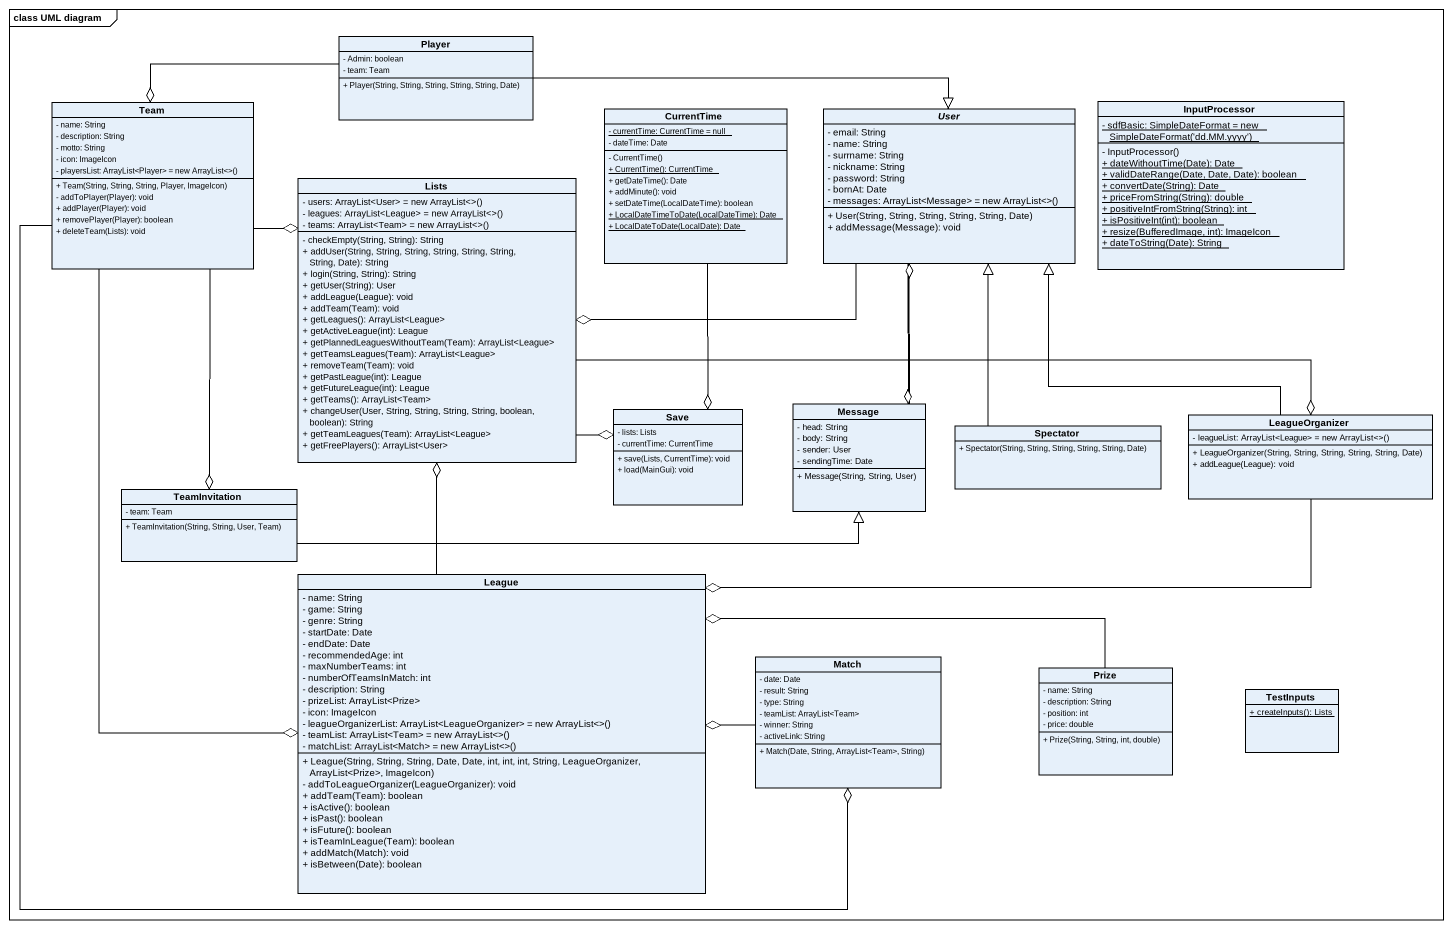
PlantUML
@startuml
mainframe class UML diagram
hide circle
hide empty members
skinparam classAttributeIconSize 0
class Player {
  - Admin: boolean
  - team: Team
  + Player(String, String, String, String, String, Date)
}
class Team {
  - name: String
  - description: String
  - motto: String
  - icon: ImageIcon
  {field} - playersList: ArrayList<Player> = new ArrayList<>()
  + Team(String, String, String, Player, ImageIcon)
  - addToPlayer(Player): void
  + addPlayer(Player): void
  + removePlayer(Player): boolean
  + deleteTeam(Lists): void
}
class CurrentTime {
  {static} - currentTime: CurrentTime = null
  - dateTime: Date
  - CurrentTime()
  {static} + CurrentTime(): CurrentTime
  + getDateTime(): Date
  + addMinute(): void
  + setDateTime(LocalDateTime): boolean
  {static} + LocalDateTimeToDate(LocalDateTime): Date
  {static} + LocalDateToDate(LocalDate): Date
}
abstract class User {
  - email: String
  - name: String
  - surrname: String
  - nickname: String
  - password: String
  - bornAt: Date
  {field} - messages: ArrayList<Message> = new ArrayList<>()
  + User(String, String, String, String, String, Date)
  + addMessage(Message): void
}
class InputProcessor {
  {static} {field} - sdfBasic: SimpleDateFormat = new SimpleDateFormat('dd.MM.yyyy')
  - InputProcessor()
  {static} + dateWithoutTime(Date): Date
  {static} + validDateRange(Date, Date, Date): boolean
  {static} + convertDate(String): Date
  {static} + priceFromString(String): double
  {static} + positiveIntFromString(String): int
  {static} + isPositiveInt(int): boolean
  {static} + resize(BufferedImage, int): ImageIcon
  {static} + dateToString(Date): String
}
class Lists {
  {field} - users: ArrayList<User> = new ArrayList<>()
  {field} - leagues: ArrayList<League> = new ArrayList<>()
  {field} - teams: ArrayList<Team> = new ArrayList<>()
  - checkEmpty(String, String): String
  + addUser(String, String, String, String, String, String, String, Date): String
  + login(String, String): String
  + getUser(String): User
  + addLeague(League): void
  + addTeam(Team): void
  + getLeagues(): ArrayList<League>
  + getActiveLeague(int): League
  + getPlannedLeaguesWithoutTeam(Team): ArrayList<League>
  + getTeamsLeagues(Team): ArrayList<League>
  + removeTeam(Team): void
  + getPastLeague(int): League
  + getFutureLeague(int): League
  + getTeams(): ArrayList<Team>
  + changeUser(User, String, String, String, String, boolean, boolean): String
  + getTeamLeagues(Team): ArrayList<League>
  + getFreePlayers(): ArrayList<User>
}
class Message {
  - head: String
  - body: String
  - sender: User
  - sendingTime: Date
  + Message(String, String, User)
}
class Save {
  - lists: Lists
  - currentTime: CurrentTime
  + save(Lists, CurrentTime): void
  + load(MainGui): void
}
class Spectator {
  + Spectator(String, String, String, String, String, Date)
}
class LeagueOrganizer {
  {field} - leagueList: ArrayList<League> = new ArrayList<>()
  + LeagueOrganizer(String, String, String, String, String, Date)
  + addLeague(League): void
}
class TeamInvitation {
  - team: Team
  + TeamInvitation(String, String, User, Team)
}
class League {
  - name: String
  - game: String
  - genre: String
  - startDate: Date
  - endDate: Date
  - recommendedAge: int
  - maxNumberTeams: int
  - numberOfTeamsInMatch: int
  - description: String
  - prizeList: ArrayList<Prize>
  - icon: ImageIcon
  {field} - leagueOrganizerList: ArrayList<LeagueOrganizer> = new ArrayList<>()
  {field} - teamList: ArrayList<Team> = new ArrayList<>()
  {field} - matchList: ArrayList<Match> = new ArrayList<>()
  + League(String, String, String, Date, Date, int, int, int, String, LeagueOrganizer, ArrayList<Prize>, ImageIcon)
  - addToLeagueOrganizer(LeagueOrganizer): void
  + addTeam(Team): boolean
  + isActive(): boolean
  + isPast(): boolean
  + isFuture(): boolean
  + isTeamInLeague(Team): boolean
  + addMatch(Match): void
  + isBetween(Date): boolean
}
class Match {
  - date: Date
  - result: String
  - type: String
  - teamList: ArrayList<Team>
  - winner: String
  - activeLink: String
  + Match(Date, String, ArrayList<Team>, String)
}
class Prize {
  - name: String
  - description: String
  - position: int
  - price: double
  + Prize(String, String, int, double)
}
class TestInputs {
  {static} + createInputs(): Lists
}
Player -left-o Team
Player -right-|> User
Team -right-o Lists
Team --o TeamInvitation
Team --o League
Team --o Match
CurrentTime --o Save
User -left-o Lists
User --o Message
Lists -right-o Save
Lists -right-o LeagueOrganizer
Message -up-o User
Spectator -up-|> User
LeagueOrganizer -up-|> User
LeagueOrganizer -left-o League
TeamInvitation -right-|> Message
League -up-o Lists
Match -left-o League
Prize -left-o League
@enduml
